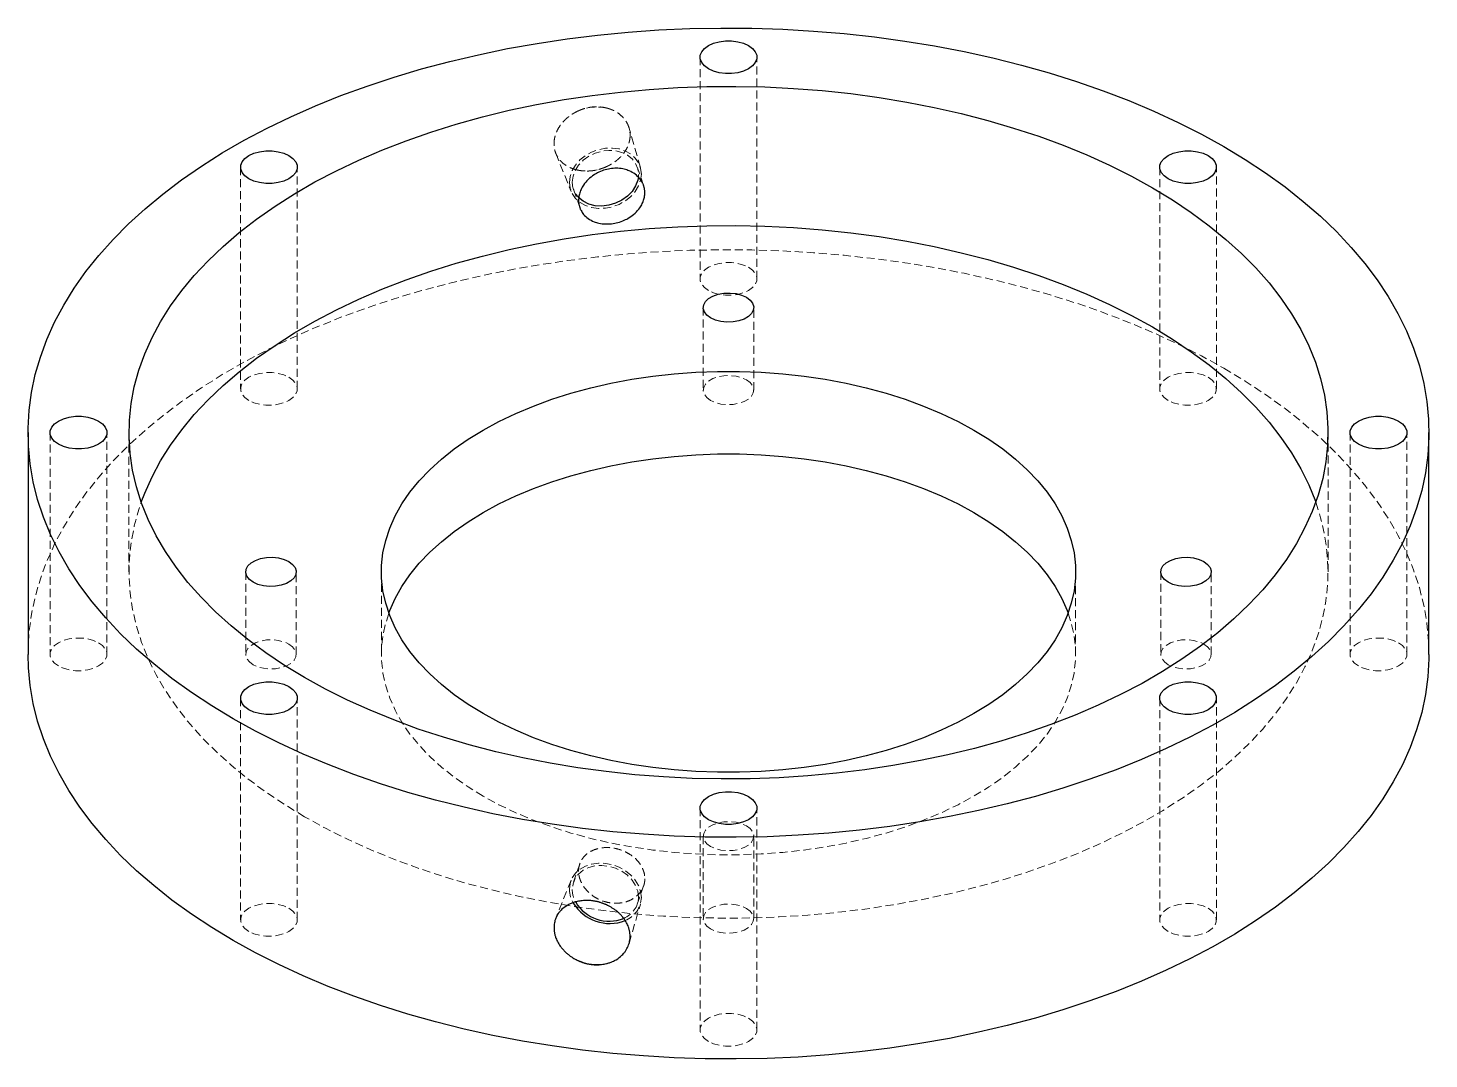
# Model space of a CAD drawing. Header units: millimetres. Extents: x 121 to 674, y 133 to 461.
# Drawn here: x 452.4 to 674.4, y 268.7 to 432 of the extents above; entities that cross this region are included whole.
import ezdxf

# ---------------------------------------------------------------- set-up
doc = ezdxf.new("R2010")
doc.units = ezdxf.units.MM
doc.linetypes.add('HIDDEN', pattern=[1.905, 1.27, -0.635])

msp = doc.modelspace()

# ---------------------------------------------------------------- linework, layer by layer
at = {"color": 7, "linetype": 'HIDDEN', "lineweight": 18}
for p, q in [((558.88, 427.4), (558.88, 392.29)), ((567.88, 392.29), (567.88, 427.4)), ((549.42, 409.93), (547.63, 416.17)), ((536.01, 412.17), (538.44, 406.15)), ((486.05, 409.98), (486.05, 374.87)), ((495.05, 374.87), (495.05, 409.98)), ((549.93, 407.06), (548.93, 409.97)), ((549.12, 408.83), (549.1, 408.43)), ((631.71, 409.98), (631.71, 374.87)), ((640.71, 374.87), (640.71, 409.98)), ((538.81, 406.48), (539.82, 403.57)), ((559.38, 387.74), (559.38, 374.68)), ((567.38, 374.68), (567.38, 387.74)), ((455.88, 367.94), (455.88, 332.82)), ((464.88, 332.82), (464.88, 367.94)), ((468.38, 367.94), (468.38, 345.89)), ((658.38, 345.89), (658.38, 367.94)), ((661.88, 367.94), (661.88, 332.82)), ((670.88, 332.82), (670.88, 367.94)), ((486.88, 345.89), (486.88, 332.82)), ((494.88, 332.82), (494.88, 345.89)), ((508.38, 345.89), (508.38, 332.82)), ((618.38, 332.82), (618.38, 345.89)), ((631.88, 345.89), (631.88, 332.82)), ((639.88, 332.82), (639.88, 345.89)), ((486.05, 325.89), (486.05, 290.78)), ((495.05, 290.78), (495.05, 325.89)), ((631.71, 325.89), (631.71, 290.78)), ((640.71, 290.78), (640.71, 325.89)), ((558.88, 308.47), (558.88, 273.36)), ((567.88, 273.36), (567.88, 308.47)), ((559.38, 304.04), (559.38, 290.97)), ((567.38, 290.97), (567.38, 304.04)), ((539.82, 299.64), (538.81, 296.73)), ((538.44, 297.06), (536.01, 291.04)), ((548.93, 293.24), (549.93, 296.15)), ((547.63, 287.04), (549.42, 293.28))]:
    msp.add_line(p, q, dxfattribs=at)
at = {"color": 7, "linetype": 'Continuous', "lineweight": 25}
for p, q in [((452.38, 367.94), (452.38, 332.82)), ((674.38, 332.82), (674.38, 367.94))]:
    msp.add_line(p, q, dxfattribs=at)
at = {"color": 7, "linetype": 'Continuous', "lineweight": 25, "flags": 128}
for points in [[(484.89, 322.62), (481.5, 324.67), (478.26, 326.81), (475.19, 329.02), (472.3, 331.31), (469.58, 333.67), (467.05, 336.1), (464.7, 338.59), (462.55, 341.14), (460.6, 343.74), (458.84, 346.39), (457.29, 349.08), (455.95, 351.81), (454.82, 354.57), (453.9, 357.35), (453.2, 360.16), (452.71, 362.98), (452.44, 365.81), (452.39, 368.64), (452.55, 371.48), (452.93, 374.3), (453.53, 377.12), (454.34, 379.91), (455.36, 382.69), (456.6, 385.43), (458.04, 388.14), (459.69, 390.81), (461.55, 393.44), (463.6, 396.01), (465.85, 398.53), (468.29, 400.99), (470.92, 403.39), (473.72, 405.71), (476.71, 407.97), (479.86, 410.14), (483.17, 412.23), (486.65, 414.24), (490.27, 416.15), (494.04, 417.97), (497.94, 419.69), (501.97, 421.31), (506.12, 422.83), (510.38, 424.24), (514.75, 425.54), (519.21, 426.72), (523.75, 427.79), (528.38, 428.75), (533.07, 429.58), (537.83, 430.29), (542.63, 430.88), (547.47, 431.35), (552.35, 431.7), (557.24, 431.92), (562.15, 432.01), (567.06, 431.98), (571.97, 431.82), (576.85, 431.54), (581.71, 431.13), (586.54, 430.6), (591.32, 429.95), (596.04, 429.18), (600.7, 428.28), (605.29, 427.27), (609.8, 426.14), (614.21, 424.9), (618.53, 423.55), (622.73, 422.08), (626.82, 420.52), (630.79, 418.84), (634.62, 417.07), (638.32, 415.21), (641.87, 413.25)], [(560.2, 425.56), (559.57, 426.01), (559.13, 426.54), (558.91, 427.11), (558.91, 427.69), (559.13, 428.25), (559.57, 428.78), (560.2, 429.23), (560.99, 429.6), (561.89, 429.85), (562.88, 429.98), (563.88, 429.98), (564.87, 429.85), (565.77, 429.6), (566.56, 429.23)], [(566.56, 429.23), (567.19, 428.78), (567.63, 428.25), (567.85, 427.69), (567.85, 427.11), (567.63, 426.54), (567.19, 426.01), (566.56, 425.56), (565.77, 425.2), (564.87, 424.94), (563.88, 424.81), (562.88, 424.81), (561.89, 424.94), (560.99, 425.2), (560.2, 425.56)], [(496.2, 329.16), (493.04, 331.08), (490.04, 333.08), (487.2, 335.17), (484.55, 337.33), (482.08, 339.56), (479.8, 341.86), (477.72, 344.23), (475.83, 346.64), (474.15, 349.11), (472.68, 351.62), (471.42, 354.17), (470.38, 356.75), (469.55, 359.36), (468.94, 361.98), (468.55, 364.62), (468.39, 367.27), (468.44, 369.92), (468.72, 372.57), (469.22, 375.2), (469.94, 377.82), (470.87, 380.42), (472.03, 382.98), (473.39, 385.51), (474.97, 388), (476.75, 390.44), (478.73, 392.83), (480.92, 395.17), (483.29, 397.43), (485.85, 399.63), (488.6, 401.76), (491.52, 403.8), (494.6, 405.77), (497.85, 407.64), (501.25, 409.42), (504.79, 411.11), (508.47, 412.69), (512.28, 414.17), (516.21, 415.54), (520.25, 416.8), (524.39, 417.95), (528.62, 418.98), (532.93, 419.89), (537.32, 420.67), (541.76, 421.34), (546.26, 421.88), (550.79, 422.29), (555.35, 422.58), (559.94, 422.74), (564.53, 422.77), (569.12, 422.68), (573.69, 422.45), (578.24, 422.1), (582.76, 421.63), (587.23, 421.02), (591.64, 420.29), (595.99, 419.45), (600.26, 418.48), (604.45, 417.39), (608.54, 416.18), (612.53, 414.87), (616.4, 413.44), (620.14, 411.91), (623.76, 410.28), (627.23, 408.54), (630.56, 406.72)], [(641.87, 413.25), (645.26, 411.2), (648.5, 409.06), (651.57, 406.85), (654.46, 404.56), (657.18, 402.2), (659.71, 399.77), (662.06, 397.28), (664.21, 394.73), (666.16, 392.13), (667.92, 389.48), (669.47, 386.79), (670.81, 384.06), (671.94, 381.3), (672.86, 378.52), (673.56, 375.71), (674.05, 372.89), (674.32, 370.06), (674.37, 367.23), (674.21, 364.39), (673.83, 361.57), (673.23, 358.75), (672.42, 355.96), (671.4, 353.18), (670.16, 350.44), (668.72, 347.73), (667.07, 345.06), (665.21, 342.43), (663.16, 339.86), (660.91, 337.34), (658.47, 334.88), (655.84, 332.48), (653.04, 330.16), (650.05, 327.9), (646.9, 325.73), (643.59, 323.64), (640.11, 321.63), (636.49, 319.72), (632.72, 317.9), (628.82, 316.18), (624.79, 314.56), (620.64, 313.04), (616.38, 311.63), (612.01, 310.33), (607.55, 309.15), (603.01, 308.08), (598.38, 307.13), (593.69, 306.29), (588.93, 305.58), (584.13, 304.99), (579.29, 304.52), (574.41, 304.17), (569.52, 303.95), (564.61, 303.86), (559.7, 303.89), (554.79, 304.05), (549.91, 304.33), (545.05, 304.74), (540.22, 305.27), (535.44, 305.92), (530.72, 306.69), (526.06, 307.59), (521.47, 308.6), (516.96, 309.73), (512.55, 310.97), (508.23, 312.32), (504.03, 313.79), (499.94, 315.36), (495.97, 317.03), (492.14, 318.8), (488.44, 320.67), (484.89, 322.62)], [(487.37, 408.14), (486.74, 408.6), (486.3, 409.12), (486.08, 409.69), (486.08, 410.27), (486.3, 410.84), (486.74, 411.36), (487.37, 411.82), (488.15, 412.18), (489.06, 412.43), (490.04, 412.56), (491.05, 412.56), (492.03, 412.43), (492.94, 412.18), (493.73, 411.82)], [(493.73, 411.82), (494.36, 411.36), (494.8, 410.84), (495.02, 410.27), (495.02, 409.69), (494.8, 409.12), (494.36, 408.6), (493.73, 408.14), (492.94, 407.78), (492.03, 407.53), (491.05, 407.4), (490.04, 407.4), (489.06, 407.53), (488.15, 407.78), (487.37, 408.14)], [(633.03, 408.14), (632.4, 408.6), (631.96, 409.12), (631.74, 409.69), (631.74, 410.27), (631.96, 410.84), (632.4, 411.36), (633.03, 411.82), (633.82, 412.18), (634.73, 412.43), (635.71, 412.56), (636.72, 412.56), (637.7, 412.43), (638.61, 412.18), (639.39, 411.82)], [(639.39, 411.82), (640.02, 411.36), (640.46, 410.84), (640.68, 410.27), (640.68, 409.69), (640.46, 409.12), (640.02, 408.6), (639.39, 408.14), (638.61, 407.78), (637.7, 407.53), (636.72, 407.4), (635.71, 407.4), (634.73, 407.53), (633.82, 407.78), (633.03, 408.14)], [(630.56, 406.72), (633.72, 404.8), (636.72, 402.79), (639.56, 400.7), (642.21, 398.54), (644.68, 396.31), (646.96, 394.01), (649.04, 391.65), (650.93, 389.23), (652.61, 386.76), (654.08, 384.25), (655.34, 381.7), (656.38, 379.12), (657.21, 376.51), (657.82, 373.89), (658.21, 371.25), (658.37, 368.6), (658.32, 365.95), (658.04, 363.3), (657.54, 360.67), (656.82, 358.05), (655.89, 355.46), (654.73, 352.89), (653.37, 350.36), (651.79, 347.87), (650.01, 345.43), (648.03, 343.04), (645.84, 340.71), (643.47, 338.44), (640.91, 336.24), (638.16, 334.11), (635.24, 332.07), (632.16, 330.1), (628.91, 328.23), (625.51, 326.45), (621.97, 324.76), (618.29, 323.18), (614.48, 321.7), (610.55, 320.33), (606.51, 319.07), (602.37, 317.92), (598.14, 316.9), (593.83, 315.99), (589.44, 315.2), (585, 314.53), (580.5, 313.99), (575.97, 313.58), (571.41, 313.29), (566.82, 313.13), (562.23, 313.1), (557.64, 313.19), (553.07, 313.42), (548.52, 313.77), (544, 314.25), (539.53, 314.85), (535.12, 315.58), (530.77, 316.43), (526.5, 317.4), (522.31, 318.48), (518.22, 319.69), (514.23, 321), (510.36, 322.43), (506.62, 323.96), (503, 325.59), (499.53, 327.33), (496.2, 329.16)], [(549.1, 408.43), (549, 407.91), (548.66, 407), (548.12, 406.14), (547.38, 405.38), (546.49, 404.74), (545.49, 404.26), (544.42, 403.94), (543.32, 403.82), (542.25, 403.88), (541.25, 404.14), (540.36, 404.57), (539.63, 405.17), (539.62, 405.18)], [(470.32, 356.91), (470.87, 358.37), (472.03, 360.93), (473.39, 363.47), (474.97, 365.95), (476.75, 368.4), (478.73, 370.79), (480.92, 373.12), (483.29, 375.39), (485.85, 377.59), (488.6, 379.71), (491.52, 381.76), (494.6, 383.72), (497.85, 385.59), (501.25, 387.38), (504.79, 389.06), (508.47, 390.64), (512.28, 392.12), (516.21, 393.49), (520.25, 394.75), (524.39, 395.9), (528.62, 396.93), (532.93, 397.84), (537.32, 398.63), (541.76, 399.29), (546.26, 399.83), (550.79, 400.25), (555.35, 400.54), (559.94, 400.7), (564.53, 400.73), (569.12, 400.63), (573.69, 400.41), (578.24, 400.06), (582.76, 399.58), (587.23, 398.98), (591.64, 398.25), (595.99, 397.4), (600.26, 396.43), (604.45, 395.34), (608.54, 394.14), (612.53, 392.82), (616.4, 391.4), (620.14, 389.86), (623.76, 388.23), (627.23, 386.5), (630.56, 384.67)], [(560.55, 386.11), (559.96, 386.55), (559.56, 387.06), (559.39, 387.6), (559.45, 388.16), (559.73, 388.69), (560.23, 389.17), (560.91, 389.56), (561.74, 389.85), (562.66, 390.01), (563.62, 390.05), (564.57, 389.95), (565.45, 389.72), (566.21, 389.38)], [(566.21, 389.38), (566.8, 388.94), (567.2, 388.43), (567.37, 387.88), (567.31, 387.33), (567.03, 386.79), (566.53, 386.32), (565.85, 385.92), (565.02, 385.64), (564.1, 385.47), (563.14, 385.44), (562.19, 385.54), (561.31, 385.77), (560.55, 386.11)], [(630.56, 384.67), (633.72, 382.75), (636.72, 380.74), (639.56, 378.66), (642.21, 376.5), (644.68, 374.26), (646.96, 371.96), (649.04, 369.6), (650.93, 367.18), (652.61, 364.72), (654.08, 362.2), (655.34, 359.66), (656.38, 357.08), (656.44, 356.91)], [(524.49, 323.44), (522.12, 324.89), (519.92, 326.43), (517.89, 328.04), (516.04, 329.73), (514.37, 331.47), (512.9, 333.28), (511.63, 335.13), (510.56, 337.03), (509.7, 338.96), (509.06, 340.92), (508.62, 342.9), (508.41, 344.89), (508.41, 346.89), (508.62, 348.88), (509.06, 350.86), (509.7, 352.82), (510.56, 354.75), (511.63, 356.64), (512.9, 358.5), (514.37, 360.3), (516.04, 362.05), (517.89, 363.74), (519.92, 365.35), (522.12, 366.89), (524.49, 368.34), (527.01, 369.71), (529.67, 370.98), (532.47, 372.15), (535.38, 373.22), (538.41, 374.18), (541.54, 375.03), (544.75, 375.76), (548.04, 376.38), (551.38, 376.88), (554.78, 377.25), (558.2, 377.5), (561.65, 377.62), (565.11, 377.62), (568.56, 377.5), (571.98, 377.25), (575.38, 376.88), (578.72, 376.38), (582.01, 375.76), (585.22, 375.03), (588.35, 374.18), (591.38, 373.22), (594.29, 372.15), (597.09, 370.98), (599.75, 369.71), (602.27, 368.34)], [(457.2, 366.1), (456.57, 366.55), (456.13, 367.08), (455.91, 367.64), (455.91, 368.23), (456.13, 368.79), (456.57, 369.32), (457.2, 369.77), (457.99, 370.14), (458.89, 370.39), (459.88, 370.52), (460.88, 370.52), (461.87, 370.39), (462.77, 370.14), (463.56, 369.77)], [(463.56, 369.77), (464.19, 369.32), (464.63, 368.79), (464.85, 368.23), (464.85, 367.64), (464.63, 367.08), (464.19, 366.55), (463.56, 366.1), (462.77, 365.74), (461.87, 365.48), (460.88, 365.35), (459.88, 365.35), (458.89, 365.48), (457.99, 365.74), (457.2, 366.1)], [(663.2, 366.1), (662.57, 366.55), (662.13, 367.08), (661.91, 367.64), (661.91, 368.23), (662.13, 368.79), (662.57, 369.32), (663.2, 369.77), (663.99, 370.14), (664.89, 370.39), (665.88, 370.52), (666.88, 370.52), (667.87, 370.39), (668.77, 370.14), (669.56, 369.77)], [(669.56, 369.77), (670.19, 369.32), (670.63, 368.79), (670.85, 368.23), (670.85, 367.64), (670.63, 367.08), (670.19, 366.55), (669.56, 366.1), (668.77, 365.74), (667.87, 365.48), (666.88, 365.35), (665.88, 365.35), (664.89, 365.48), (663.99, 365.74), (663.2, 366.1)], [(602.27, 368.34), (604.64, 366.89), (606.84, 365.35), (608.87, 363.74), (610.72, 362.05), (612.39, 360.3), (613.86, 358.5), (615.13, 356.64), (616.2, 354.75), (617.06, 352.82), (617.7, 350.86), (618.14, 348.88), (618.35, 346.89), (618.35, 344.89), (618.14, 342.9), (617.7, 340.92), (617.06, 338.96), (616.2, 337.03), (615.13, 335.13), (613.86, 333.28), (612.39, 331.47), (610.72, 329.73), (608.87, 328.04), (606.84, 326.43), (604.64, 324.89), (602.27, 323.44), (599.75, 322.07), (597.09, 320.8), (594.29, 319.63), (591.38, 318.56), (588.35, 317.6), (585.22, 316.75), (582.01, 316.02), (578.72, 315.4), (575.38, 314.9), (571.98, 314.53), (568.56, 314.28), (565.11, 314.15), (561.65, 314.15), (558.2, 314.28), (554.78, 314.53), (551.38, 314.9), (548.04, 315.4), (544.75, 316.02), (541.54, 316.75), (538.41, 317.6), (535.38, 318.56), (532.47, 319.63), (529.67, 320.8), (527.01, 322.07), (524.49, 323.44)], [(509.56, 339.36), (509.7, 339.75), (510.56, 341.68), (511.63, 343.58), (512.9, 345.43), (514.37, 347.24), (516.04, 348.99), (517.89, 350.67), (519.92, 352.28), (522.12, 353.82), (524.49, 355.28), (527.01, 356.64), (529.67, 357.91), (532.47, 359.08), (535.38, 360.15), (538.41, 361.11), (541.54, 361.96), (544.75, 362.7), (548.04, 363.31), (551.38, 363.81), (554.78, 364.18), (558.2, 364.43), (561.65, 364.56), (565.11, 364.56), (568.56, 364.43), (571.98, 364.18), (575.38, 363.81), (578.72, 363.31), (582.01, 362.7), (585.22, 361.96), (588.35, 361.11), (591.38, 360.15), (594.29, 359.08), (597.09, 357.91), (599.75, 356.64), (602.27, 355.28)], [(602.27, 355.28), (604.64, 353.82), (606.84, 352.28), (608.87, 350.67), (610.72, 348.99), (612.39, 347.24), (613.86, 345.43), (615.13, 343.58), (616.2, 341.68), (617.06, 339.75), (617.2, 339.36)], [(488.05, 344.26), (487.46, 344.69), (487.06, 345.2), (486.89, 345.75), (486.95, 346.31), (487.23, 346.84), (487.73, 347.31), (488.41, 347.71), (489.24, 347.99), (490.16, 348.16), (491.12, 348.19), (492.07, 348.09), (492.95, 347.87), (493.71, 347.52)], [(493.71, 347.52), (494.3, 347.08), (494.7, 346.58), (494.87, 346.03), (494.81, 345.47), (494.53, 344.94), (494.03, 344.46), (493.35, 344.07), (492.52, 343.78), (491.6, 343.62), (490.64, 343.58), (489.69, 343.68), (488.81, 343.91), (488.05, 344.26)], [(633.05, 344.26), (632.46, 344.69), (632.06, 345.2), (631.89, 345.75), (631.95, 346.31), (632.23, 346.84), (632.73, 347.31), (633.41, 347.71), (634.24, 347.99), (635.16, 348.16), (636.12, 348.19), (637.07, 348.09), (637.95, 347.87), (638.71, 347.52)], [(638.71, 347.52), (639.3, 347.08), (639.7, 346.58), (639.87, 346.03), (639.81, 345.47), (639.53, 344.94), (639.03, 344.46), (638.35, 344.07), (637.52, 343.78), (636.6, 343.62), (635.64, 343.58), (634.69, 343.68), (633.81, 343.91), (633.05, 344.26)], [(484.89, 287.51), (481.5, 289.56), (478.26, 291.7), (475.19, 293.91), (472.3, 296.2), (469.58, 298.56), (467.05, 300.99), (464.7, 303.48), (462.55, 306.03), (460.6, 308.63), (458.84, 311.28), (457.29, 313.97), (455.95, 316.7), (454.82, 319.46), (453.9, 322.24), (453.2, 325.05), (452.71, 327.87), (452.44, 330.7), (452.38, 332.82)], [(674.38, 332.82), (674.37, 332.12), (674.21, 329.28), (673.83, 326.46), (673.23, 323.64), (672.42, 320.85), (671.4, 318.07), (670.16, 315.33), (668.72, 312.62), (667.07, 309.95), (665.21, 307.32), (663.16, 304.75), (660.91, 302.23), (658.47, 299.77), (655.84, 297.37), (653.04, 295.05), (650.05, 292.79), (646.9, 290.62), (643.59, 288.53), (640.11, 286.52), (636.49, 284.61), (632.72, 282.79), (628.82, 281.07), (624.79, 279.45), (620.64, 277.93), (616.38, 276.52), (612.01, 275.22), (607.55, 274.04), (603.01, 272.97), (598.38, 272.01), (593.69, 271.18), (588.93, 270.47), (584.13, 269.88), (579.29, 269.41), (574.41, 269.06), (569.52, 268.84), (564.61, 268.75), (559.7, 268.78), (554.79, 268.94), (549.91, 269.22), (545.05, 269.63), (540.22, 270.16), (535.44, 270.81), (530.72, 271.58), (526.06, 272.48), (521.47, 273.49), (516.96, 274.62), (512.55, 275.86), (508.23, 277.21), (504.03, 278.68), (499.94, 280.24), (495.97, 281.92), (492.14, 283.69), (488.44, 285.55), (484.89, 287.51)], [(487.37, 324.05), (486.74, 324.51), (486.3, 325.03), (486.08, 325.6), (486.08, 326.18), (486.3, 326.75), (486.74, 327.27), (487.37, 327.73), (488.15, 328.09), (489.06, 328.34), (490.04, 328.47), (491.05, 328.47), (492.03, 328.34), (492.94, 328.09), (493.73, 327.73)], [(493.73, 327.73), (494.36, 327.27), (494.8, 326.75), (495.02, 326.18), (495.02, 325.6), (494.8, 325.03), (494.36, 324.51), (493.73, 324.05), (492.94, 323.69), (492.03, 323.44), (491.05, 323.31), (490.04, 323.31), (489.06, 323.44), (488.15, 323.69), (487.37, 324.05)], [(633.03, 324.05), (632.4, 324.51), (631.96, 325.03), (631.74, 325.6), (631.74, 326.18), (631.96, 326.75), (632.4, 327.27), (633.03, 327.73), (633.82, 328.09), (634.73, 328.34), (635.71, 328.47), (636.72, 328.47), (637.7, 328.34), (638.61, 328.09), (639.39, 327.73)], [(639.39, 327.73), (640.02, 327.27), (640.46, 326.75), (640.68, 326.18), (640.68, 325.6), (640.46, 325.03), (640.02, 324.51), (639.39, 324.05), (638.61, 323.69), (637.7, 323.44), (636.72, 323.31), (635.71, 323.31), (634.73, 323.44), (633.82, 323.69), (633.03, 324.05)], [(560.2, 306.64), (559.57, 307.09), (559.13, 307.62), (558.91, 308.18), (558.91, 308.77), (559.13, 309.33), (559.57, 309.86), (560.2, 310.31), (560.99, 310.67), (561.89, 310.93), (562.88, 311.06), (563.88, 311.06), (564.87, 310.93), (565.77, 310.67), (566.56, 310.31)], [(566.56, 310.31), (567.19, 309.86), (567.63, 309.33), (567.85, 308.77), (567.85, 308.18), (567.63, 307.62), (567.19, 307.09), (566.56, 306.64), (565.77, 306.28), (564.87, 306.02), (563.88, 305.89), (562.88, 305.89), (561.89, 306.02), (560.99, 306.28), (560.2, 306.64)]]:
    msp.add_lwpolyline(points, dxfattribs=at)
at = {"color": 7, "linetype": 'HIDDEN', "lineweight": 18, "flags": 128}
for points in [[(538.17, 407.57), (538.28, 408.51), (538.61, 409.44), (539.13, 410.32), (539.84, 411.12), (540.7, 411.81), (541.69, 412.36), (542.76, 412.75), (543.87, 412.97), (544.98, 413.01), (546.05, 412.86), (547.04, 412.53), (547.9, 412.04), (548.61, 411.4), (549.14, 410.64), (549.46, 409.79), (549.57, 408.88)], [(538.62, 407.62), (538.74, 408.54), (539.08, 409.45), (539.63, 410.3), (540.36, 411.07), (541.25, 411.71), (542.25, 412.19), (543.32, 412.51), (544.42, 412.63), (545.49, 412.57), (546.49, 412.31), (547.38, 411.87), (548.12, 411.28), (548.66, 410.55), (549, 409.72), (549.12, 408.83)], [(549.57, 408.88), (549.46, 407.94), (549.14, 407.01), (548.61, 406.13), (547.9, 405.33), (547.04, 404.64), (546.05, 404.09), (544.98, 403.7), (543.87, 403.48), (542.76, 403.44), (541.69, 403.59), (540.7, 403.92), (539.84, 404.41), (539.13, 405.04), (538.61, 405.8), (538.28, 406.66), (538.17, 407.57)], [(452.38, 332.82), (452.39, 333.53), (452.55, 336.37), (452.93, 339.19), (453.53, 342.01), (454.34, 344.8), (455.36, 347.58), (456.6, 350.32), (458.04, 353.03), (459.69, 355.7), (461.55, 358.33), (463.6, 360.9), (465.85, 363.42), (468.29, 365.88), (470.92, 368.28), (473.72, 370.6), (476.71, 372.86), (479.86, 375.03), (483.17, 377.12), (486.65, 379.13), (490.27, 381.04), (494.04, 382.86), (497.94, 384.58), (501.97, 386.2), (506.12, 387.72), (510.38, 389.13), (514.75, 390.43), (519.21, 391.61), (523.75, 392.68), (528.38, 393.63), (533.07, 394.47), (537.83, 395.18), (542.63, 395.77), (547.47, 396.24), (552.35, 396.59), (557.24, 396.81), (562.15, 396.9), (567.06, 396.87), (571.97, 396.71), (576.85, 396.43), (581.71, 396.02), (586.54, 395.49), (591.32, 394.84), (596.04, 394.07), (600.7, 393.17), (605.29, 392.16), (609.8, 391.03), (614.21, 389.79), (618.53, 388.44), (622.73, 386.97), (626.82, 385.4), (630.79, 383.73), (634.62, 381.96), (638.32, 380.09), (641.87, 378.14)], [(560.2, 390.45), (559.57, 390.9), (559.13, 391.43), (558.91, 391.99), (558.91, 392.58), (559.13, 393.14), (559.57, 393.67), (560.2, 394.12), (560.99, 394.48), (561.89, 394.74), (562.88, 394.87), (563.88, 394.87), (564.87, 394.74), (565.77, 394.48), (566.56, 394.12)], [(566.56, 394.12), (567.19, 393.67), (567.63, 393.14), (567.85, 392.58), (567.85, 391.99), (567.63, 391.43), (567.19, 390.9), (566.56, 390.45), (565.77, 390.09), (564.87, 389.83), (563.88, 389.7), (562.88, 389.7), (561.89, 389.83), (560.99, 390.09), (560.2, 390.45)], [(487.37, 373.03), (486.74, 373.49), (486.3, 374.01), (486.08, 374.58), (486.08, 375.16), (486.3, 375.73), (486.74, 376.25), (487.37, 376.71), (488.15, 377.07), (489.06, 377.32), (490.04, 377.45), (491.05, 377.45), (492.03, 377.32), (492.94, 377.07), (493.73, 376.71)], [(633.03, 373.03), (632.4, 373.49), (631.96, 374.01), (631.74, 374.58), (631.74, 375.16), (631.96, 375.73), (632.4, 376.25), (633.03, 376.71), (633.82, 377.07), (634.73, 377.32), (635.71, 377.45), (636.72, 377.45), (637.7, 377.32), (638.61, 377.07), (639.39, 376.71)], [(641.87, 378.14), (645.26, 376.09), (648.5, 373.95), (651.57, 371.74), (654.46, 369.45), (657.18, 367.09), (659.71, 364.66), (662.06, 362.17), (664.21, 359.62), (666.16, 357.02), (667.92, 354.37), (669.47, 351.68), (670.81, 348.95), (671.94, 346.19), (672.86, 343.41), (673.56, 340.6), (674.05, 337.78), (674.32, 334.95), (674.38, 332.82)], [(493.73, 376.71), (494.36, 376.25), (494.8, 375.73), (495.02, 375.16), (495.02, 374.58), (494.8, 374.01), (494.36, 373.49), (493.73, 373.03), (492.94, 372.67), (492.03, 372.42), (491.05, 372.29), (490.04, 372.29), (489.06, 372.42), (488.15, 372.67), (487.37, 373.03)], [(560.55, 373.04), (559.96, 373.48), (559.56, 373.99), (559.39, 374.54), (559.45, 375.09), (559.73, 375.63), (560.23, 376.1), (560.91, 376.5), (561.74, 376.78), (562.66, 376.95), (563.62, 376.98), (564.57, 376.88), (565.45, 376.65), (566.21, 376.31)], [(566.21, 376.31), (566.8, 375.87), (567.2, 375.36), (567.37, 374.82), (567.31, 374.26), (567.03, 373.73), (566.53, 373.25), (565.85, 372.86), (565.02, 372.57), (564.1, 372.41), (563.14, 372.37), (562.19, 372.47), (561.31, 372.7), (560.55, 373.04)], [(639.39, 376.71), (640.02, 376.25), (640.46, 375.73), (640.68, 375.16), (640.68, 374.58), (640.46, 374.01), (640.02, 373.49), (639.39, 373.03), (638.61, 372.67), (637.7, 372.42), (636.72, 372.29), (635.71, 372.29), (634.73, 372.42), (633.82, 372.67), (633.03, 373.03)], [(496.2, 307.11), (493.04, 309.03), (490.04, 311.03), (487.2, 313.12), (484.55, 315.28), (482.08, 317.52), (479.8, 319.82), (477.72, 322.18), (475.83, 324.6), (474.15, 327.06), (472.68, 329.57), (471.42, 332.12), (470.38, 334.7), (469.55, 337.31), (468.94, 339.94), (468.55, 342.58), (468.39, 345.23), (468.44, 347.88), (468.72, 350.52), (469.22, 353.16), (469.94, 355.77), (470.32, 356.91)], [(656.44, 356.91), (657.21, 354.47), (657.82, 351.84), (658.21, 349.2), (658.37, 346.55), (658.32, 343.9), (658.04, 341.26), (657.54, 338.62), (656.82, 336), (655.89, 333.41), (654.73, 330.84), (653.37, 328.31), (651.79, 325.82), (650.01, 323.38), (648.03, 320.99), (645.84, 318.66), (643.47, 316.39), (640.91, 314.19), (638.16, 312.07), (635.24, 310.02), (632.16, 308.06), (628.91, 306.18), (625.51, 304.4), (621.97, 302.72), (618.29, 301.13), (614.48, 299.66), (610.55, 298.28), (606.51, 297.02), (602.37, 295.88), (598.14, 294.85), (593.83, 293.94), (589.44, 293.15), (585, 292.49), (580.5, 291.95), (575.97, 291.53), (571.41, 291.24), (566.82, 291.08), (562.23, 291.05), (557.64, 291.15), (553.07, 291.37), (548.52, 291.72), (544, 292.2), (539.53, 292.8), (535.12, 293.53), (530.77, 294.38), (526.5, 295.35), (522.31, 296.44), (518.22, 297.64), (514.23, 298.96), (510.36, 300.38), (506.62, 301.91), (503, 303.55), (499.53, 305.28), (496.2, 307.11)], [(524.49, 310.37), (522.12, 311.83), (519.92, 313.36), (517.89, 314.98), (516.04, 316.66), (514.37, 318.41), (512.9, 320.21), (511.63, 322.07), (510.56, 323.97), (509.7, 325.9), (509.06, 327.86), (508.62, 329.84), (508.41, 331.83), (508.41, 333.82), (508.62, 335.81), (509.06, 337.79), (509.56, 339.36)], [(617.2, 339.36), (617.7, 337.79), (618.14, 335.81), (618.35, 333.82), (618.35, 331.83), (618.14, 329.84), (617.7, 327.86), (617.06, 325.9), (616.2, 323.97), (615.13, 322.07), (613.86, 320.21), (612.39, 318.41), (610.72, 316.66), (608.87, 314.98), (606.84, 313.36), (604.64, 311.83), (602.27, 310.37), (599.75, 309.01), (597.09, 307.74), (594.29, 306.56), (591.38, 305.5), (588.35, 304.53), (585.22, 303.68), (582.01, 302.95), (578.72, 302.33), (575.38, 301.84), (571.98, 301.46), (568.56, 301.21), (565.11, 301.09), (561.65, 301.09), (558.2, 301.21), (554.78, 301.46), (551.38, 301.84), (548.04, 302.33), (544.75, 302.95), (541.54, 303.68), (538.41, 304.53), (535.38, 305.5), (532.47, 306.56), (529.67, 307.74), (527.01, 309.01), (524.49, 310.37)], [(457.2, 330.99), (456.57, 331.44), (456.13, 331.97), (455.91, 332.53), (455.91, 333.12), (456.13, 333.68), (456.57, 334.21), (457.2, 334.66), (457.99, 335.02), (458.89, 335.28), (459.88, 335.41), (460.88, 335.41), (461.87, 335.28), (462.77, 335.02), (463.56, 334.66)], [(663.2, 330.99), (662.57, 331.44), (662.13, 331.97), (661.91, 332.53), (661.91, 333.12), (662.13, 333.68), (662.57, 334.21), (663.2, 334.66), (663.99, 335.02), (664.89, 335.28), (665.88, 335.41), (666.88, 335.41), (667.87, 335.28), (668.77, 335.02), (669.56, 334.66)], [(463.56, 334.66), (464.19, 334.21), (464.63, 333.68), (464.85, 333.12), (464.85, 332.53), (464.63, 331.97), (464.19, 331.44), (463.56, 330.99), (462.77, 330.62), (461.87, 330.37), (460.88, 330.24), (459.88, 330.24), (458.89, 330.37), (457.99, 330.62), (457.2, 330.99)], [(488.05, 331.19), (487.46, 331.63), (487.06, 332.14), (486.89, 332.68), (486.95, 333.24), (487.23, 333.77), (487.73, 334.25), (488.41, 334.64), (489.24, 334.93), (490.16, 335.1), (491.12, 335.13), (492.07, 335.03), (492.95, 334.8), (493.71, 334.46)], [(493.71, 334.46), (494.3, 334.02), (494.7, 333.51), (494.87, 332.96), (494.81, 332.41), (494.53, 331.88), (494.03, 331.4), (493.35, 331.01), (492.52, 330.72), (491.6, 330.55), (490.64, 330.52), (489.69, 330.62), (488.81, 330.85), (488.05, 331.19)], [(633.05, 331.19), (632.46, 331.63), (632.06, 332.14), (631.89, 332.68), (631.95, 333.24), (632.23, 333.77), (632.73, 334.25), (633.41, 334.64), (634.24, 334.93), (635.16, 335.1), (636.12, 335.13), (637.07, 335.03), (637.95, 334.8), (638.71, 334.46)], [(638.71, 334.46), (639.3, 334.02), (639.7, 333.51), (639.87, 332.96), (639.81, 332.41), (639.53, 331.88), (639.03, 331.4), (638.35, 331.01), (637.52, 330.72), (636.6, 330.55), (635.64, 330.52), (634.69, 330.62), (633.81, 330.85), (633.05, 331.19)], [(669.56, 334.66), (670.19, 334.21), (670.63, 333.68), (670.85, 333.12), (670.85, 332.53), (670.63, 331.97), (670.19, 331.44), (669.56, 330.99), (668.77, 330.62), (667.87, 330.37), (666.88, 330.24), (665.88, 330.24), (664.89, 330.37), (663.99, 330.62), (663.2, 330.99)], [(560.55, 302.4), (559.96, 302.84), (559.56, 303.35), (559.39, 303.9), (559.45, 304.45), (559.73, 304.98), (560.23, 305.46), (560.91, 305.85), (561.74, 306.14), (562.66, 306.31), (563.62, 306.34), (564.57, 306.24), (565.45, 306.01), (566.21, 305.67)], [(566.21, 305.67), (566.8, 305.23), (567.2, 304.72), (567.37, 304.18), (567.31, 303.62), (567.03, 303.09), (566.53, 302.61), (565.85, 302.22), (565.02, 301.93), (564.1, 301.76), (563.14, 301.73), (562.19, 301.83), (561.31, 302.06), (560.55, 302.4)], [(549.57, 294.33), (549.46, 295.27), (549.14, 296.2), (548.61, 297.08), (547.9, 297.88), (547.04, 298.57), (546.05, 299.12), (544.98, 299.51), (543.87, 299.73), (542.76, 299.77), (541.69, 299.62), (540.7, 299.29), (539.84, 298.8), (539.13, 298.17), (538.61, 297.41), (538.28, 296.55), (538.17, 295.64)], [(549.12, 294.38), (549, 295.3), (548.66, 296.21), (548.12, 297.07), (547.38, 297.83), (546.49, 298.47), (545.49, 298.95), (544.42, 299.27), (543.32, 299.39), (542.25, 299.33), (541.25, 299.07), (540.36, 298.63), (539.63, 298.04), (539.08, 297.31), (538.74, 296.48), (538.62, 295.59)], [(487.37, 288.94), (486.74, 289.4), (486.3, 289.92), (486.08, 290.49), (486.08, 291.07), (486.3, 291.64), (486.74, 292.16), (487.37, 292.62), (488.15, 292.98), (489.06, 293.23), (490.04, 293.36), (491.05, 293.36), (492.03, 293.23), (492.94, 292.98), (493.73, 292.62)], [(560.55, 289.34), (559.96, 289.78), (559.56, 290.28), (559.39, 290.83), (559.45, 291.39), (559.73, 291.92), (560.23, 292.4), (560.91, 292.79), (561.74, 293.08), (562.66, 293.24), (563.62, 293.28), (564.57, 293.18), (565.45, 292.95), (566.21, 292.6)], [(633.03, 288.94), (632.4, 289.4), (631.96, 289.92), (631.74, 290.49), (631.74, 291.07), (631.96, 291.64), (632.4, 292.16), (633.03, 292.62), (633.82, 292.98), (634.73, 293.23), (635.71, 293.36), (636.72, 293.36), (637.7, 293.23), (638.61, 292.98), (639.39, 292.62)], [(493.73, 292.62), (494.36, 292.16), (494.8, 291.64), (495.02, 291.07), (495.02, 290.49), (494.8, 289.92), (494.36, 289.4), (493.73, 288.94), (492.94, 288.58), (492.03, 288.33), (491.05, 288.2), (490.04, 288.2), (489.06, 288.33), (488.15, 288.58), (487.37, 288.94)], [(566.21, 292.6), (566.8, 292.17), (567.2, 291.66), (567.37, 291.11), (567.31, 290.55), (567.03, 290.02), (566.53, 289.55), (565.85, 289.15), (565.02, 288.87), (564.1, 288.7), (563.14, 288.67), (562.19, 288.77), (561.31, 288.99), (560.55, 289.34)], [(639.39, 292.62), (640.02, 292.16), (640.46, 291.64), (640.68, 291.07), (640.68, 290.49), (640.46, 289.92), (640.02, 289.4), (639.39, 288.94), (638.61, 288.58), (637.7, 288.33), (636.72, 288.2), (635.71, 288.2), (634.73, 288.33), (633.82, 288.58), (633.03, 288.94)], [(560.2, 271.53), (559.57, 271.98), (559.13, 272.51), (558.91, 273.07), (558.91, 273.65), (559.13, 274.22), (559.57, 274.75), (560.2, 275.2), (560.99, 275.56), (561.89, 275.82), (562.88, 275.95), (563.88, 275.95), (564.87, 275.82), (565.77, 275.56), (566.56, 275.2)], [(566.56, 275.2), (567.19, 274.75), (567.63, 274.22), (567.85, 273.65), (567.85, 273.07), (567.63, 272.51), (567.19, 271.98), (566.56, 271.53), (565.77, 271.16), (564.87, 270.91), (563.88, 270.78), (562.88, 270.78), (561.89, 270.91), (560.99, 271.16), (560.2, 271.53)]]:
    msp.add_lwpolyline(points, dxfattribs=at)
at = {"color": 7, "linetype": 'HIDDEN', "lineweight": 18}
for centre, radius, start, end in [((542.52, 412.22), 7.29, 77.9356, 115.1655), ((540.94, 416.66), 7.29, 257.9356, 295.1655), ((542.11, 407.62), 3.49, 179.9045, 224.3012), ((542.71, 295.71), 4.54, 180.8743, 209.9556), ((542.82, 295.66), 4.2, 180.9242, 209.5688), ((545.42, 294.45), 3.69, 291.494, 358.9234), ((545.5, 294.45), 4.07, 291.4019, 358.3899)]:
    msp.add_arc(centre, radius, start, end, dxfattribs=at)
at = {"color": 7, "linetype": 'Continuous', "lineweight": 25}
for centre, radius, start, end in [((544.54, 296.94), 6.74, 211.246, 291.254), ((544.48, 296.76), 6.19, 210.8636, 291.8049), ((540.94, 286.55), 7.29, 64.8345, 102.0644), ((542.52, 290.99), 7.29, 244.8345, 282.0644)]:
    msp.add_arc(centre, radius, start, end, dxfattribs=at)
at = {"color": 7, "linetype": 'HIDDEN', "lineweight": 18}
for points, knots in [([(535.73, 413.66), (535.73, 413.73), (535.73, 413.87), (535.75, 414.08), (535.77, 414.29), (535.81, 414.51), (535.85, 414.72), (535.91, 414.94), (536.03, 415.32), (536.27, 415.89), (536.63, 416.48), (537.01, 416.97), (537.34, 417.34), (537.65, 417.64), (537.97, 417.91), (538.3, 418.16), (538.69, 418.42), (539.06, 418.64), (539.3, 418.76), (539.42, 418.82)], [0, 0, 0, 0, 0.034816, 0.069939, 0.105367, 0.141102, 0.177144, 0.213492, 0.250148, 0.367606, 0.500084, 0.562444, 0.642505, 0.713555, 0.75011, 0.821246, 0.886607, 0.946192, 1, 1, 1, 1]), ([(539.42, 418.82), (539.49, 418.85), (539.63, 418.92), (539.84, 419.01), (540.05, 419.09), (540.26, 419.17), (540.47, 419.24), (540.69, 419.3), (540.9, 419.35), (541.11, 419.4), (541.31, 419.44), (541.52, 419.47), (541.78, 419.51), (542.1, 419.53), (542.49, 419.55), (542.87, 419.53), (543.26, 419.5), (543.66, 419.44), (543.91, 419.38), (544.04, 419.35)], [0, 0, 0, 0, 0.047937, 0.095382, 0.142332, 0.188781, 0.234729, 0.28017, 0.325102, 0.369523, 0.413428, 0.456815, 0.499682, 0.578769, 0.6596, 0.742158, 0.826424, 0.912379, 1, 1, 1, 1]), ([(544.04, 419.35), (544.12, 419.33), (544.28, 419.29), (544.52, 419.21), (544.77, 419.12), (545.03, 419.01), (545.3, 418.89), (545.83, 418.6), (546.33, 418.22), (546.79, 417.73), (547.06, 417.38), (547.3, 416.99), (547.49, 416.6), (547.63, 416.2), (547.72, 415.81), (547.78, 415.43), (547.79, 415.17), (547.79, 415.05)], [0, 0, 0, 0, 0.035241, 0.0730525, 0.113434, 0.1563852, 0.2019057, 0.2499951, 0.4370248, 0.4996159, 0.5793409, 0.6563159, 0.7305426, 0.8020226, 0.8707576, 0.9367495, 1, 1, 1, 1]), ([(539.42, 409.53), (539.34, 409.55), (539.18, 409.58), (538.95, 409.65), (538.7, 409.74), (538.44, 409.83), (538.17, 409.95), (537.65, 410.22), (537.16, 410.58), (536.71, 411.04), (536.44, 411.37), (536.2, 411.75), (536.02, 412.13), (535.88, 412.52), (535.79, 412.91), (535.74, 413.29), (535.73, 413.54), (535.73, 413.66)], [0, 0, 0, 0, 0.035241, 0.073052, 0.113434, 0.156385, 0.201906, 0.249995, 0.437025, 0.499616, 0.579341, 0.656316, 0.730543, 0.802023, 0.870758, 0.936749, 1, 1, 1, 1]), ([(547.79, 415.05), (547.79, 414.98), (547.79, 414.84), (547.77, 414.63), (547.74, 414.42), (547.71, 414.21), (547.66, 414), (547.6, 413.78), (547.48, 413.41), (547.23, 412.86), (546.87, 412.29), (546.48, 411.82), (546.15, 411.47), (545.83, 411.18), (545.5, 410.92), (545.17, 410.68), (544.78, 410.44), (544.4, 410.23), (544.16, 410.12), (544.04, 410.06)], [0, 0, 0, 0, 0.034816, 0.069939, 0.105367, 0.141102, 0.177144, 0.213492, 0.250148, 0.367606, 0.500084, 0.562444, 0.642505, 0.713555, 0.75011, 0.821246, 0.886607, 0.946192, 1, 1, 1, 1]), ([(544.04, 410.06), (543.97, 410.03), (543.83, 409.97), (543.62, 409.88), (543.4, 409.8), (543.19, 409.73), (542.98, 409.66), (542.76, 409.6), (542.55, 409.55), (542.34, 409.5), (542.13, 409.46), (541.93, 409.43), (541.66, 409.4), (541.34, 409.37), (540.96, 409.36), (540.58, 409.36), (540.19, 409.4), (539.8, 409.45), (539.55, 409.5), (539.42, 409.53)], [0, 0, 0, 0, 0.048075, 0.0956566, 0.1427412, 0.1893254, 0.2354056, 0.2809787, 0.3260414, 0.3705908, 0.4146238, 0.4581376, 0.5011296, 0.5799858, 0.6605819, 0.7429007, 0.8269235, 0.9126304, 1, 1, 1, 1]), ([(539.63, 298.5), (539.63, 298.56), (539.63, 298.69), (539.65, 298.87), (539.67, 299.05), (539.7, 299.23), (539.74, 299.41), (539.8, 299.59), (539.86, 299.77), (539.94, 299.94), (540.1, 300.27), (540.44, 300.79), (541.12, 301.4), (541.96, 301.85), (542.89, 302.13), (543.82, 302.25), (544.84, 302.21), (545.86, 302.02), (546.81, 301.68), (547.74, 301.19), (548.6, 300.55), (549.29, 299.78), (549.67, 299.13), (549.87, 298.66), (549.99, 298.31), (550.07, 297.97), (550.11, 297.63), (550.12, 297.41), (550.12, 297.3)], [0, 0, 0, 0, 0.013216, 0.026601, 0.040155, 0.053879, 0.067773, 0.081836, 0.096069, 0.110472, 0.125045, 0.177537, 0.249879, 0.322273, 0.374757, 0.438967, 0.49975, 0.560566, 0.624788, 0.677362, 0.749696, 0.822119, 0.874536, 0.900739, 0.926387, 0.951479, 0.976017, 1, 1, 1, 1]), ([(550.12, 297.3), (550.12, 297.24), (550.12, 297.12), (550.11, 296.93), (550.08, 296.75), (550.05, 296.57), (550, 296.38), (549.95, 296.2), (549.88, 296.02), (549.81, 295.84), (549.64, 295.5), (549.29, 294.96), (548.6, 294.31), (547.74, 293.83), (546.81, 293.52), (545.87, 293.39), (544.85, 293.42), (543.83, 293.62), (542.89, 293.97), (541.97, 294.49), (541.12, 295.17), (540.44, 295.98), (540.07, 296.65), (539.87, 297.13), (539.76, 297.48), (539.68, 297.83), (539.64, 298.17), (539.63, 298.39), (539.63, 298.5)], [0, 0, 0, 0, 0.013234, 0.026638, 0.040213, 0.053957, 0.067872, 0.081958, 0.096214, 0.110641, 0.125238, 0.177718, 0.25016, 0.322496, 0.375024, 0.439165, 0.499898, 0.560661, 0.624828, 0.677424, 0.749852, 0.822361, 0.874892, 0.901014, 0.926585, 0.951607, 0.976078, 1, 1, 1, 1])]:
    msp.add_open_spline(points, degree=3, knots=knots, dxfattribs=at)
at = {"color": 7, "linetype": 'Continuous', "lineweight": 25}
for points, knots in [([(550.12, 405.91), (550.12, 405.97), (550.12, 406.09), (550.11, 406.27), (550.08, 406.46), (550.05, 406.64), (550, 406.82), (549.95, 407.01), (549.89, 407.19), (549.81, 407.37), (549.65, 407.7), (549.29, 408.24), (548.61, 408.89), (547.75, 409.38), (546.81, 409.69), (545.87, 409.82), (544.85, 409.79), (543.83, 409.59), (542.89, 409.24), (541.97, 408.72), (541.12, 408.04), (540.45, 407.23), (540.07, 406.56), (539.87, 406.08), (539.76, 405.73), (539.68, 405.38), (539.64, 405.04), (539.63, 404.82), (539.63, 404.71)], [0, 0, 0, 0, 0.013216, 0.026601, 0.040155, 0.053879, 0.067773, 0.081836, 0.096069, 0.110472, 0.125045, 0.177537, 0.249879, 0.322273, 0.374757, 0.438967, 0.49975, 0.560566, 0.624788, 0.677362, 0.749696, 0.822119, 0.874536, 0.900739, 0.926387, 0.951479, 0.976017, 1, 1, 1, 1]), ([(539.63, 404.71), (539.63, 404.65), (539.63, 404.52), (539.65, 404.34), (539.67, 404.16), (539.7, 403.98), (539.74, 403.8), (539.8, 403.62), (539.86, 403.44), (539.94, 403.26), (540.1, 402.94), (540.45, 402.42), (541.12, 401.8), (541.97, 401.35), (542.89, 401.08), (543.83, 400.96), (544.84, 401), (545.87, 401.19), (546.81, 401.53), (547.74, 402.02), (548.6, 402.66), (549.29, 403.44), (549.67, 404.09), (549.87, 404.55), (549.99, 404.9), (550.07, 405.24), (550.11, 405.58), (550.12, 405.8), (550.12, 405.91)], [0, 0, 0, 0, 0.013234, 0.026638, 0.040213, 0.053957, 0.067872, 0.081958, 0.096214, 0.110641, 0.125238, 0.177718, 0.25016, 0.322496, 0.375024, 0.439165, 0.499898, 0.560661, 0.624828, 0.677424, 0.749852, 0.822361, 0.874892, 0.901014, 0.926585, 0.951607, 0.976078, 1, 1, 1, 1]), ([(539.42, 293.68), (539.34, 293.66), (539.18, 293.62), (538.95, 293.56), (538.7, 293.47), (538.44, 293.38), (538.17, 293.26), (537.65, 292.99), (537.16, 292.63), (536.71, 292.17), (536.44, 291.84), (536.2, 291.46), (536.02, 291.08), (535.88, 290.69), (535.79, 290.3), (535.74, 289.92), (535.73, 289.67), (535.73, 289.55)], [0, 0, 0, 0, 0.035241, 0.073052, 0.113434, 0.156385, 0.201906, 0.249995, 0.437025, 0.499616, 0.579341, 0.656316, 0.730543, 0.802023, 0.870758, 0.936749, 1, 1, 1, 1]), ([(544.04, 293.15), (543.97, 293.18), (543.83, 293.24), (543.62, 293.33), (543.4, 293.41), (543.19, 293.48), (542.98, 293.55), (542.77, 293.61), (542.55, 293.66), (542.34, 293.71), (542.14, 293.74), (541.93, 293.78), (541.67, 293.81), (541.35, 293.84), (540.96, 293.85), (540.58, 293.85), (540.19, 293.81), (539.8, 293.76), (539.55, 293.71), (539.42, 293.68)], [0, 0, 0, 0, 0.047958, 0.095424, 0.142394, 0.188864, 0.234832, 0.280294, 0.325246, 0.369687, 0.413612, 0.457019, 0.499906, 0.578956, 0.659751, 0.742272, 0.826501, 0.912417, 1, 1, 1, 1]), ([(547.79, 288.16), (547.79, 288.23), (547.79, 288.37), (547.77, 288.58), (547.74, 288.79), (547.71, 289), (547.66, 289.21), (547.6, 289.43), (547.48, 289.8), (547.23, 290.35), (546.87, 290.92), (546.48, 291.39), (546.15, 291.74), (545.83, 292.03), (545.5, 292.29), (545.17, 292.53), (544.78, 292.77), (544.4, 292.98), (544.16, 293.09), (544.04, 293.15)], [0, 0, 0, 0, 0.034816, 0.069939, 0.105367, 0.141102, 0.177144, 0.213492, 0.250148, 0.367606, 0.500084, 0.562444, 0.642505, 0.713555, 0.75011, 0.821246, 0.886607, 0.946192, 1, 1, 1, 1]), ([(535.73, 289.55), (535.73, 289.48), (535.73, 289.34), (535.75, 289.13), (535.77, 288.92), (535.81, 288.7), (535.85, 288.49), (535.91, 288.27), (536.03, 287.89), (536.27, 287.32), (536.63, 286.73), (537.01, 286.24), (537.34, 285.87), (537.65, 285.57), (537.97, 285.3), (538.3, 285.05), (538.69, 284.79), (539.06, 284.57), (539.3, 284.45), (539.42, 284.39)], [0, 0, 0, 0, 0.0348164, 0.0699386, 0.1053671, 0.141102, 0.1771436, 0.2134923, 0.2501483, 0.3676056, 0.500084, 0.5624438, 0.6425054, 0.7135552, 0.7501098, 0.8212456, 0.8866071, 0.9461924, 1, 1, 1, 1]), ([(544.04, 283.86), (544.12, 283.88), (544.28, 283.92), (544.52, 284), (544.77, 284.09), (545.03, 284.2), (545.3, 284.32), (545.83, 284.61), (546.33, 284.99), (546.79, 285.48), (547.06, 285.83), (547.3, 286.22), (547.49, 286.61), (547.63, 287.01), (547.72, 287.4), (547.78, 287.78), (547.79, 288.04), (547.79, 288.16)], [0, 0, 0, 0, 0.035241, 0.0730525, 0.113434, 0.1563852, 0.2019057, 0.2499951, 0.4370248, 0.4996159, 0.5793409, 0.6563159, 0.7305426, 0.8020226, 0.8707576, 0.9367495, 1, 1, 1, 1]), ([(539.42, 284.39), (539.49, 284.36), (539.63, 284.29), (539.84, 284.2), (540.05, 284.12), (540.26, 284.04), (540.48, 283.97), (540.69, 283.91), (540.9, 283.86), (541.11, 283.81), (541.31, 283.77), (541.52, 283.74), (541.78, 283.7), (542.1, 283.68), (542.49, 283.66), (542.87, 283.68), (543.26, 283.71), (543.66, 283.77), (543.91, 283.83), (544.04, 283.86)], [0, 0, 0, 0, 0.047991, 0.095489, 0.142491, 0.188993, 0.234993, 0.280485, 0.325469, 0.369939, 0.413894, 0.457331, 0.500247, 0.579244, 0.659983, 0.742447, 0.826619, 0.912477, 1, 1, 1, 1])]:
    msp.add_open_spline(points, degree=3, knots=knots, dxfattribs=at)

doc.saveas('drawing.dxf')
